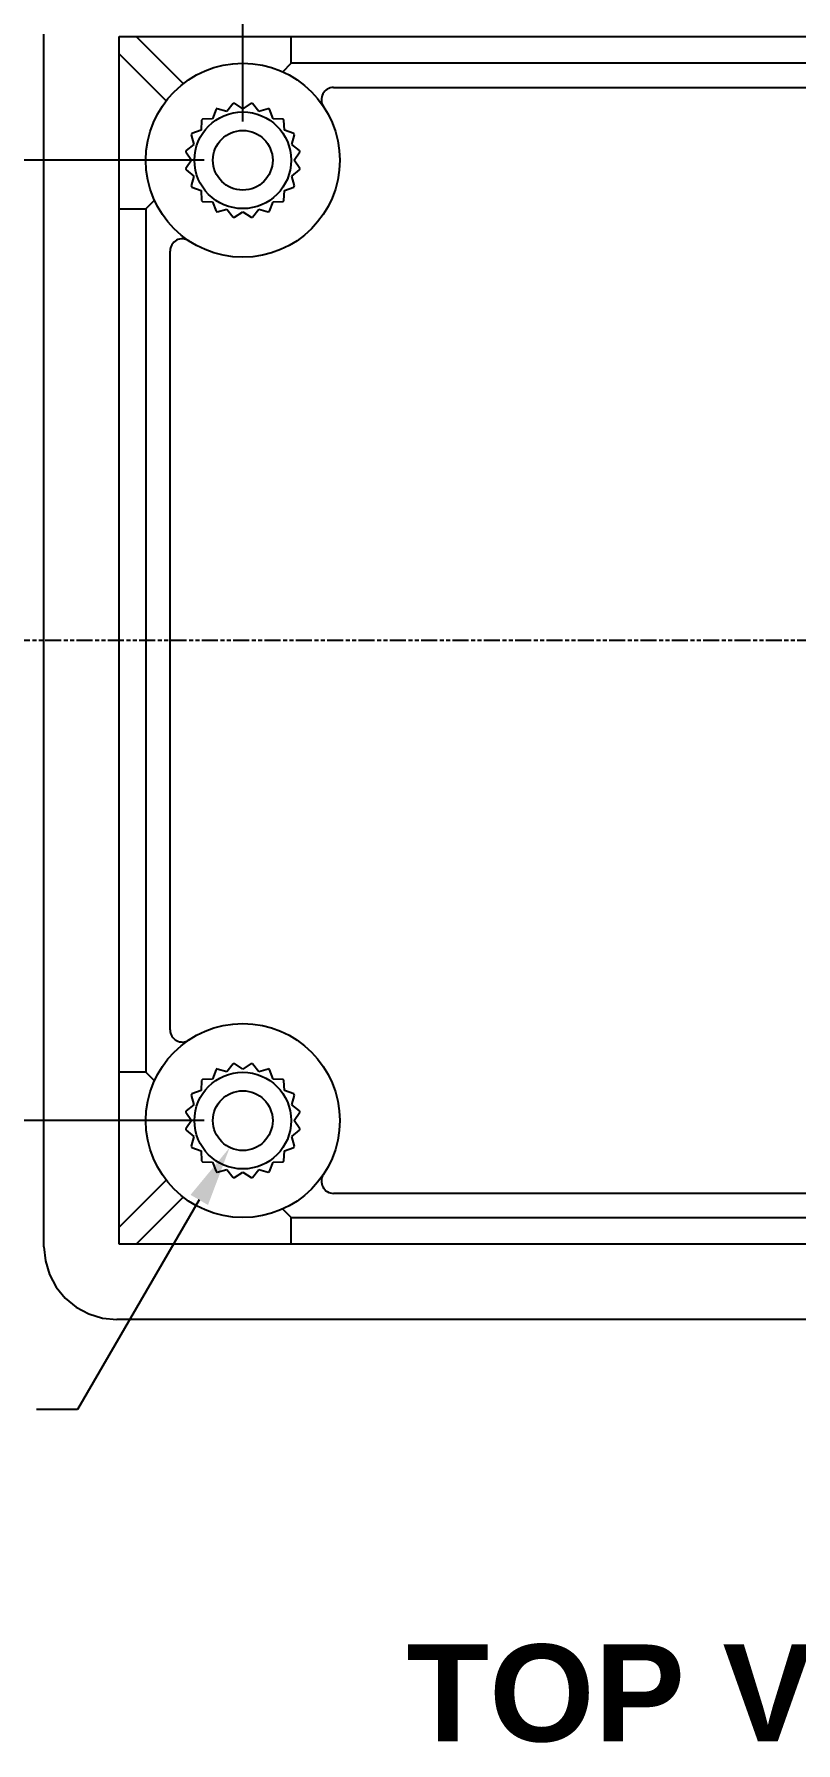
# Model space of a CAD drawing. Extents: x 13 to 546, y 6 to 425.
# Drawn here: x 129 to 160.5, y 315.9 to 386.4 of the extents above; entities that cross this region are included whole.
import ezdxf

# ---------------------------------------------------------------- set-up
doc = ezdxf.new("R2010")
doc.units = 0
doc.linetypes.add('DOUBLE_DASH_CHAIN', pattern=[1.2403, 0.6614, -0.0827, 0.1654, -0.0827, 0.1654, -0.0827])
doc.layers.get('DEFPOINTS').update_dxf_attribs({"linetype": 'CONTINUOUS'})
for name, color, linetype in [('DIMENSION__ANSI_', 7, 'CONTINUOUS'), ('SECTION_LINE__ANSI_', 7, 'DOUBLE_DASH_CHAIN'), ('SYMBOL__ANSI_', 7, 'CONTINUOUS'), ('VISIBLE__ANSI_', 7, 'CONTINUOUS')]:
    doc.layers.add(name, color=color, linetype=linetype)
doc.styles.add('NOTE_TEXT__ANSI_', font='ARIAL.TTF')
doc.styles.add('TEXT_STYLE62', font='ARIALBD.TTF')
doc.dimstyles.get("Standard").update_dxf_attribs({"dimtxt": 2.5, "dimasz": 2.5, "dimexe": 1.25, "dimexo": 0.625, "dimtad": 1, "dimcen": 2.5, "dimazin": 3, "dimtfac": 1, "dimtmove": 0, "dimatfit": 3})

# ---------------------------------------------------------------- blocks, each defined once
blk = doc.blocks.new('2DTRANSSECTION0')
at = {"layer": 'SECTION_LINE__ANSI_', "linetype": 'DOUBLE_DASH_CHAIN'}
blk.add_line((215.453, 361.384), (124.453, 361.384), dxfattribs=at)
blk = doc.blocks.new('*X44')
at = {"layer": 'DIMENSION__ANSI_', "linetype": 'CONTINUOUS', "style": 'NOTE_TEXT__ANSI_'}
for s, p in [('64.60', (159.611, 407.148)), (' [2.543]', (154.015, 398.338))]:
    blk.add_text(s, height=5, dxfattribs=at).set_placement(p)
blk = doc.blocks.new('*D6')
at = {"layer": 'DEFPOINTS', "color": 0}
for p in [(202.253, 404.766), (137.653, 381.184), (202.253, 381.184)]:
    blk.add_point(p, dxfattribs=at)
at = {"layer": 'DIMENSION__ANSI_'}
for p, q in [((137.653, 382.784), (137.653, 407.941)), ((202.253, 382.784), (202.253, 407.941)), ((140.153, 404.766), (157.387, 404.766)), ((199.753, 404.766), (181.835, 404.766))]:
    blk.add_line(p, q, dxfattribs=at)
for points in [[(140.153, 405.183), (140.153, 404.35), (137.653, 404.766)], [(199.753, 405.183), (199.753, 404.35), (202.253, 404.766)]]:
    blk.add_solid(points, dxfattribs=at)
blk.add_blockref('*X44', (0, 0), dxfattribs=at)
blk = doc.blocks.new('*X45')
at = {"layer": 'DIMENSION__ANSI_', "linetype": 'CONTINUOUS', "style": 'NOTE_TEXT__ANSI_'}
for s, p in [('39.60', (93.654, 364.031)), (' [1.559]', (88.535, 355.221))]:
    blk.add_text(s, height=5, dxfattribs=at).set_placement(p)
blk = doc.blocks.new('*D7')
at = {"layer": 'DEFPOINTS', "color": 0}
for p in [(137.653, 381.184), (103.654, 341.584), (137.653, 341.584)]:
    blk.add_point(p, dxfattribs=at)
at = {"layer": 'DIMENSION__ANSI_'}
for p, q in [((136.053, 381.184), (100.479, 381.184)), ((103.654, 378.684), (103.654, 369.831)), ((103.654, 344.084), (103.654, 353.468)), ((136.053, 341.584), (100.479, 341.584))]:
    blk.add_line(p, q, dxfattribs=at)
for points in [[(103.238, 378.684), (104.071, 378.684), (103.654, 381.184)], [(103.238, 344.084), (104.071, 344.084), (103.654, 341.584)]]:
    blk.add_solid(points, dxfattribs=at)
blk.add_blockref('*X45', (0, 0), dxfattribs=at)
blk = doc.blocks.new('*X37')
at = {"layer": 'SYMBOL__ANSI_'}
for p, q in [((135.858, 338.314), (130.838, 329.674)), ((130.838, 329.674), (129.138, 329.674))]:
    blk.add_line(p, q, dxfattribs=at)
blk.add_solid([(135.498, 338.523), (137.114, 340.476), (136.218, 338.105)], dxfattribs=at)

msp = doc.modelspace()

# ---------------------------------------------------------------- linework, layer by layer
at = {"layer": 'VISIBLE__ANSI_'}
for p, q in [((129.453, 336.383), (129.453, 386.384)), ((132.553, 386.284), (207.353, 386.284)), ((132.553, 336.484), (132.553, 386.284)), ((135.2, 384.343), (133.26, 386.284)), ((139.653, 385.184), (139.653, 386.284)), ((132.553, 385.576), (134.493, 383.636)), ((139.299, 384.829), (139.653, 385.184)), ((200.253, 385.184), (139.653, 385.184)), ((141.394, 384.184), (198.511, 384.184)), ((136.55, 383.287), (136.406, 382.899)), ((136.997, 383.201), (136.6, 383.312)), ((137.253, 383.525), (136.997, 383.201)), ((137.653, 383.304), (137.309, 383.533)), ((137.996, 383.533), (137.653, 383.304)), ((138.308, 383.201), (138.052, 383.525)), ((138.706, 383.312), (138.308, 383.201)), ((138.899, 382.899), (138.756, 383.287)), ((135.954, 382.843), (135.937, 382.43)), ((136.406, 382.899), (135.994, 382.883)), ((139.312, 382.883), (138.899, 382.899)), ((139.369, 382.43), (139.352, 382.843)), ((135.524, 382.236), (135.636, 381.839)), ((135.937, 382.43), (135.55, 382.287)), ((139.756, 382.287), (139.369, 382.43)), ((139.67, 381.839), (139.782, 382.236)), ((135.303, 381.527), (135.532, 381.184)), ((135.532, 381.184), (135.303, 380.84)), ((135.636, 381.839), (135.312, 381.583)), ((139.994, 381.583), (139.67, 381.839)), ((139.774, 381.184), (140.003, 381.527)), ((140.003, 380.84), (139.774, 381.184)), ((135.312, 380.784), (135.636, 380.528)), ((135.636, 380.528), (135.524, 380.131)), ((139.67, 380.528), (139.994, 380.784)), ((139.782, 380.131), (139.67, 380.528)), ((135.55, 380.08), (135.937, 379.937)), ((135.937, 379.937), (135.954, 379.524)), ((139.352, 379.524), (139.369, 379.937)), ((139.369, 379.937), (139.756, 380.08)), ((132.553, 379.184), (133.653, 379.184)), ((133.653, 379.184), (134.007, 379.538)), ((133.653, 379.184), (133.653, 343.584)), ((135.994, 379.484), (136.406, 379.468)), ((136.406, 379.468), (136.55, 379.08)), ((136.6, 379.055), (136.997, 379.166)), ((136.997, 379.166), (137.253, 378.842)), ((137.309, 378.834), (137.653, 379.063)), ((137.653, 379.063), (137.996, 378.834)), ((138.052, 378.842), (138.308, 379.166)), ((138.308, 379.166), (138.706, 379.055)), ((138.756, 379.08), (138.899, 379.468)), ((138.899, 379.468), (139.312, 379.484)), ((134.653, 345.325), (134.653, 377.442)), ((137.253, 343.925), (136.997, 343.601)), ((137.653, 343.704), (137.309, 343.933)), ((137.996, 343.933), (137.653, 343.704)), ((138.308, 343.601), (138.052, 343.925)), ((133.653, 343.584), (132.553, 343.584)), ((134.007, 343.229), (133.653, 343.584)), ((135.954, 343.243), (135.937, 342.83)), ((136.406, 343.299), (135.994, 343.283)), ((136.55, 343.687), (136.406, 343.299)), ((136.997, 343.601), (136.6, 343.712)), ((138.706, 343.712), (138.308, 343.601)), ((138.899, 343.299), (138.756, 343.687)), ((139.312, 343.283), (138.899, 343.299)), ((139.369, 342.83), (139.352, 343.243)), ((135.524, 342.636), (135.636, 342.239)), ((135.937, 342.83), (135.55, 342.687)), ((139.756, 342.687), (139.369, 342.83)), ((139.67, 342.239), (139.782, 342.636)), ((135.303, 341.927), (135.532, 341.584)), ((135.636, 342.239), (135.312, 341.983)), ((139.994, 341.983), (139.67, 342.239)), ((139.774, 341.584), (140.003, 341.927)), ((135.532, 341.584), (135.303, 341.24)), ((135.312, 341.184), (135.636, 340.928)), ((139.67, 340.928), (139.994, 341.184)), ((140.003, 341.24), (139.774, 341.584)), ((135.636, 340.928), (135.524, 340.531)), ((135.55, 340.48), (135.937, 340.337)), ((135.937, 340.337), (135.954, 339.924)), ((139.352, 339.924), (139.369, 340.337)), ((139.369, 340.337), (139.756, 340.48)), ((139.782, 340.531), (139.67, 340.928)), ((135.994, 339.884), (136.406, 339.868)), ((136.406, 339.868), (136.55, 339.48)), ((138.756, 339.48), (138.899, 339.868)), ((138.899, 339.868), (139.312, 339.884)), ((134.493, 339.131), (132.553, 337.191)), ((136.6, 339.455), (136.997, 339.566)), ((136.997, 339.566), (137.253, 339.242)), ((137.309, 339.234), (137.653, 339.463)), ((137.653, 339.463), (137.996, 339.234)), ((138.052, 339.242), (138.308, 339.566)), ((138.308, 339.566), (138.706, 339.455)), ((133.26, 336.484), (135.2, 338.424)), ((198.511, 338.584), (141.394, 338.584)), ((139.653, 337.584), (139.299, 337.938)), ((139.653, 336.484), (139.653, 337.584)), ((139.653, 337.584), (200.253, 337.584)), ((207.353, 336.484), (132.553, 336.484)), ((207.453, 333.384), (132.453, 333.384))]:
    msp.add_line(p, q, dxfattribs=at)
msp.add_lwpolyline([(129.453, 336.383), (129.51, 335.798), (129.681, 335.235), (129.958, 334.717), (130.331, 334.262), (130.786, 333.889), (131.305, 333.612), (131.867, 333.441), (132.453, 333.384)], dxfattribs=at)
for centre, radius in [((137.653, 381.184), 4), ((137.653, 381.184), 1.994), ((137.653, 381.184), 1.232), ((137.653, 341.584), 4), ((137.653, 341.584), 1.994), ((137.653, 341.584), 1.232)]:
    msp.add_circle(centre, radius, dxfattribs=at)
for centre, radius, start, end in [((141.394, 383.684), 0.5, 90, 213.74899), ((137.653, 381.184), 2.375, 116.31711, 117.68289), ((137.653, 381.184), 2.375, 98.31711, 99.68289), ((137.653, 381.184), 2.375, 80.31711, 81.68289), ((137.653, 381.184), 2.375, 62.31711, 63.68289), ((137.653, 381.184), 2.375, 134.31711, 135.68289), ((137.653, 381.184), 2.375, 44.31711, 45.68289), ((137.653, 381.184), 2.375, 152.31711, 153.68289), ((137.653, 381.184), 2.375, 26.31711, 27.68289), ((137.653, 381.184), 2.375, 170.31711, 171.68289), ((137.653, 381.184), 2.375, 8.31711, 9.68289), ((137.653, 381.184), 2.375, 188.31711, 189.68289), ((137.653, 381.184), 2.375, 350.31711, 351.68289), ((137.653, 381.184), 2.375, 206.31711, 207.68289), ((137.653, 381.184), 2.375, 332.31711, 333.68289), ((137.653, 381.184), 2.375, 224.31711, 225.68289), ((137.653, 381.184), 2.375, 242.31711, 243.68289), ((137.653, 381.184), 2.375, 296.31711, 297.68289), ((137.653, 381.184), 2.375, 314.31711, 315.68289), ((137.653, 381.184), 2.375, 260.31711, 261.68289), ((137.653, 381.184), 2.375, 278.31711, 279.68289), ((135.153, 377.442), 0.5, 56.25101, 180), ((135.153, 345.325), 0.5, 180, 303.74899), ((137.653, 341.584), 2.375, 98.31711, 99.68289), ((137.653, 341.584), 2.375, 80.31711, 81.68289), ((137.653, 341.584), 2.375, 134.31711, 135.68289), ((137.653, 341.584), 2.375, 116.31711, 117.68289), ((137.653, 341.584), 2.375, 62.31711, 63.68289), ((137.653, 341.584), 2.375, 44.31711, 45.68289), ((137.653, 341.584), 2.375, 152.31711, 153.68289), ((137.653, 341.584), 2.375, 26.31711, 27.68289), ((137.653, 341.584), 2.375, 170.31711, 171.68289), ((137.653, 341.584), 2.375, 8.31711, 9.68289), ((137.653, 341.584), 2.375, 188.31711, 189.68289), ((137.653, 341.584), 2.375, 350.31711, 351.68289), ((137.653, 341.584), 2.375, 206.31711, 207.68289), ((137.653, 341.584), 2.375, 332.31711, 333.68289), ((137.653, 341.584), 2.375, 224.31711, 225.68289), ((137.653, 341.584), 2.375, 314.31711, 315.68289), ((137.653, 341.584), 2.375, 242.31711, 243.68289), ((137.653, 341.584), 2.375, 260.31711, 261.68289), ((137.653, 341.584), 2.375, 278.31711, 279.68289), ((137.653, 341.584), 2.375, 296.31711, 297.68289), ((141.394, 339.084), 0.5, 146.25101, 270)]:
    msp.add_arc(centre, radius, start, end, dxfattribs=at)

# ---------------------------------------------------------------- block references
at = {"layer": 'SECTION_LINE__ANSI_'}
msp.add_blockref('2DTRANSSECTION0', (0, 0), dxfattribs=at)
at = {"layer": 'SYMBOL__ANSI_'}
msp.add_blockref('*X37', (0, 0), dxfattribs=at)

# ---------------------------------------------------------------- texts
at = {"layer": 'SYMBOL__ANSI_', "linetype": 'CONTINUOUS', "style": 'TEXT_STYLE62'}
msp.add_text('TOP VIEW OF BOX', height=4, dxfattribs=at).set_placement((144.402, 315.984))

# ---------------------------------------------------------------- dimensions: what is measured, and where the dimension line sits
at = {"layer": 'DIMENSION__ANSI_'}
for base, p2, angle, picture, middle in [((202.253, 404.766), (202.253, 381.184), 180, '*D6', (169.611, 404.766)), ((103.654, 341.584), (137.653, 341.584), 90, '*D7', (103.654, 361.649))]:
    dim = msp.add_linear_dim(base=base, p1=(137.653, 381.184), p2=p2, angle=angle, dimstyle='Standard', dxfattribs=at)
    dim.commit()
    dim.dimension.update_dxf_attribs({"geometry": picture, "text_midpoint": middle, "dimtype": 160})

doc.saveas('drawing.dxf')
